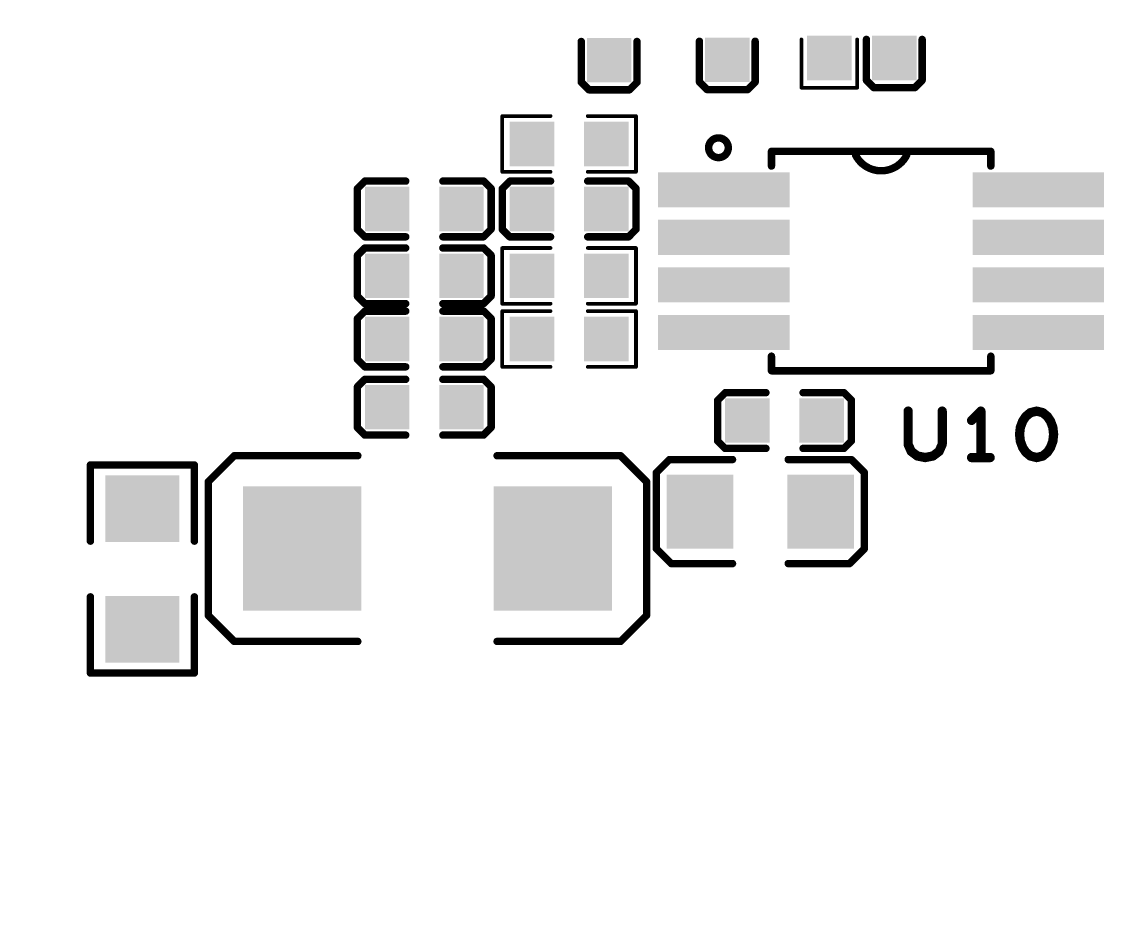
# Model space of a CAD drawing. Extents: x -13 to 102, y 0 to 99.
# Drawn here: x 57.1 to 72.07, y 46.14 to 58.41 of the extents above; entities that cross this region are included whole.
import ezdxf

# ---------------------------------------------------------------- set-up
doc = ezdxf.new("R2010")
doc.units = 0
doc.layers.get('0').update_dxf_attribs({"linetype": 'CONTINUOUS'})
doc.layers.get('DEFPOINTS').update_dxf_attribs({"linetype": 'CONTINUOUS'})
doc.layers.add('SILK_TOP_ART', color=251, linetype='CONTINUOUS')
doc.layers.add('SOLDER_TOP_ART', color=18, linetype='CONTINUOUS')
doc.layers.get('0').off()
doc.dimstyles.get("Standard").update_dxf_attribs({"dimtxt": 3, "dimasz": 3, "dimexe": 0.18, "dimexo": 0, "dimgap": 1.5, "dimtad": 0, "dimtih": 1, "dimtoh": 1, "dimzin": 0, "dimcen": 0.09, "dimazin": 3, "dimtfac": 1, "dimtofl": 0, "dimtmove": 0, "dimatfit": 3})

# ---------------------------------------------------------------- blocks, each defined once
blk = doc.blocks.new('ROUND_214')
at = {"const_width": 0.0508}
blk.add_lwpolyline([(-0.0254, 0, 1), (0.0254, 0, 1)], format="xyb", close=True, dxfattribs=at)
blk = doc.blocks.new('ROUND_159')
at = {"const_width": 0.0635}
blk.add_lwpolyline([(-0.03175, 0, 1), (0.03175, 0, 1)], format="xyb", close=True, dxfattribs=at)
blk = doc.blocks.new('ROUND_320')
at = {"const_width": 0.0254}
blk.add_lwpolyline([(-0.0127, 0, 1), (0.0127, 0, 1)], format="xyb", close=True, dxfattribs=at)
blk = doc.blocks.new('SQUARE_333')
blk.add_solid([(0.304, 0.304), (0.304, -0.304), (-0.304, 0.304), (-0.304, -0.304)])
blk = doc.blocks.new('RECTANGLE_332')
blk.add_solid([(0.4564, 0.5072), (0.4564, -0.5072), (-0.4564, 0.5072), (-0.4564, -0.5072)])
blk = doc.blocks.new('RECTANGLE_331')
blk.add_solid([(0.5072, 0.4564), (0.5072, -0.4564), (-0.5072, 0.4564), (-0.5072, -0.4564)])
blk = doc.blocks.new('RECTANGLE_370')
blk.add_solid([(0.81, 0.85), (0.81, -0.85), (-0.81, 0.85), (-0.81, -0.85)])
blk = doc.blocks.new('RECTANGLE_360')
blk.add_solid([(0.9, 0.24), (0.9, -0.24), (-0.9, 0.24), (-0.9, -0.24)])
blk = doc.blocks.new('*U174')
at = {"layer": 'SOLDER_TOP_ART', "color": 0, "linetype": 'CONTINUOUS'}
blk.add_text('88.00', height=3, dxfattribs=at).set_placement((39.771, 0.605))
blk = doc.blocks.new('*D168')
at = {"layer": 'DEFPOINTS', "color": 0, "linetype": 'CONTINUOUS'}
for p in [(1, 82.538), (89, 61.962), (89, 2.079)]:
    blk.add_point(p, dxfattribs=at)
at = {"layer": 'SOLDER_TOP_ART', "color": 0, "linetype": 'CONTINUOUS'}
for p, q in [((1, 82.538), (1, 1.899)), ((89, 61.962), (89, 1.899)), ((4, 2.079), (38.441, 2.079)), ((86, 2.079), (51.559, 2.079))]:
    blk.add_line(p, q, dxfattribs=at)
for points in [[(4, 2.579), (4, 1.579), (1, 2.079)], [(86, 2.579), (86, 1.579), (89, 2.079)]]:
    blk.add_solid(points, dxfattribs=at)
at = {"layer": 'SOLDER_TOP_ART', "linetype": 'CONTINUOUS'}
blk.add_blockref('*U174', (0, 0), dxfattribs=at)

msp = doc.modelspace()

# ---------------------------------------------------------------- linework, layer by layer
at = {"layer": 'SILK_TOP_ART'}
for points, const_width in [([(68.6532, 58.1692), (68.6532, 57.6104)], 0.1016), ([(69.4152, 57.6104), (69.4152, 58.1692)], 0.1016), ([(64.7528, 57.5851), (64.7528, 58.1406)], 0.1016), ([(65.5148, 58.1406), (65.5148, 57.5818)], 0.1016), ([(66.3688, 57.5883), (66.3688, 58.1438)], 0.1016), ([(67.1308, 58.1438), (67.1308, 57.585)], 0.1016), ([(67.7642, 57.5088), (67.7642, 58.1692)], 0.0508), ([(68.5262, 58.1692), (68.5262, 57.5088)], 0.0508), ([(64.8577, 57.4802), (64.7528, 57.5851)], 0.1016), ([(65.5148, 57.5818), (65.4135, 57.4802)], 0.1016), ([(66.4737, 57.4834), (66.3688, 57.5883)], 0.1016), ([(67.1308, 57.585), (67.0295, 57.4834)], 0.1016), ([(68.6532, 57.6104), (68.7548, 57.5088)], 0.1016), ([(69.3136, 57.5088), (69.4152, 57.6104)], 0.1016), ([(65.4135, 57.4802), (64.8577, 57.4802)], 0.1016), ([(67.0295, 57.4834), (66.4737, 57.4834)], 0.1016), ([(68.5262, 57.5088), (67.7642, 57.5088)], 0.0508), ([(68.7548, 57.5088), (69.3136, 57.5088)], 0.1016), ([(63.6726, 57.1204), (64.333, 57.1204)], 0.0508), ([(63.6726, 56.3584), (63.6726, 57.1204)], 0.0508), ([(65.5014, 57.1204), (64.841, 57.1204)], 0.0508), ([(65.5014, 56.3584), (65.5014, 57.1204)], 0.0508), ([(67.3541, 56.4376), (67.3541, 56.6377)], 0.1016), ([(67.3541, 56.6377), (70.3543, 56.6377)], 0.1016), ([(68.5042, 56.6377), (69.2042, 56.6377)], 0.1016), ([(68.5042, 56.5877), (68.5042, 56.6377)], 0.1016), ([(69.2042, 56.6377), (69.2042, 56.5877)], 0.1016), ([(70.3543, 56.6377), (70.3543, 56.4376)], 0.1016), ([(61.793, 56.2314), (61.6914, 56.1298)], 0.1016), ([(62.3518, 56.2314), (61.793, 56.2314)], 0.1016), ([(62.8598, 56.2314), (63.4186, 56.2314)], 0.1016), ([(63.4186, 56.2314), (63.5202, 56.1301)], 0.1016), ([(63.6726, 56.1265), (63.7775, 56.2314)], 0.1016), ([(64.333, 56.3584), (63.6726, 56.3584)], 0.0508), ([(63.7775, 56.2314), (64.333, 56.2314)], 0.1016), ([(65.3998, 56.2314), (64.841, 56.2314)], 0.1016), ([(64.841, 56.3584), (65.5014, 56.3584)], 0.0508), ([(65.5014, 56.1298), (65.3998, 56.2314)], 0.1016), ([(61.6914, 56.1298), (61.6914, 55.571)], 0.1016), ([(63.5202, 56.1301), (63.5202, 55.5743)], 0.1016), ([(63.6726, 55.5707), (63.6726, 56.1265)], 0.1016), ([(65.5014, 55.571), (65.5014, 56.1298)], 0.1016), ([(61.6914, 55.571), (61.793, 55.4694)], 0.1016), ([(63.5202, 55.5743), (63.4153, 55.4694)], 0.1016), ([(63.7742, 55.4694), (63.6726, 55.5707)], 0.1016), ([(65.3998, 55.4694), (65.5014, 55.571)], 0.1016), ([(61.793, 55.4694), (62.3518, 55.4694)], 0.1016), ([(63.4153, 55.4694), (62.8598, 55.4694)], 0.1016), ([(64.333, 55.4694), (63.7742, 55.4694)], 0.1016), ([(64.841, 55.4694), (65.3998, 55.4694)], 0.1016), ([(61.793, 55.317), (61.6914, 55.2154)], 0.1016), ([(61.6914, 55.2154), (61.6914, 54.6566)], 0.1016), ([(62.3518, 55.317), (61.793, 55.317)], 0.1016), ([(62.8598, 55.317), (63.4186, 55.317)], 0.1016), ([(63.4186, 55.317), (63.5202, 55.2157)], 0.1016), ([(63.5202, 55.2157), (63.5202, 54.6599)], 0.1016), ([(63.6726, 55.317), (63.6726, 54.555)], 0.0508), ([(64.333, 55.317), (63.6726, 55.317)], 0.0508), ([(64.841, 55.317), (65.5014, 55.317)], 0.0508), ([(65.5014, 55.317), (65.5014, 54.555)], 0.0508), ([(61.6914, 54.6566), (61.793, 54.555)], 0.1016), ([(63.5202, 54.6599), (63.4153, 54.555)], 0.1016), ([(61.793, 54.4534), (61.6914, 54.3518)], 0.1016), ([(61.793, 54.555), (62.3518, 54.555)], 0.1016), ([(62.3518, 54.4534), (61.793, 54.4534)], 0.1016), ([(63.4153, 54.555), (62.8598, 54.555)], 0.1016), ([(62.8598, 54.4534), (63.4186, 54.4534)], 0.1016), ([(63.4186, 54.4534), (63.5202, 54.3521)], 0.1016), ([(63.6726, 54.555), (64.333, 54.555)], 0.0508), ([(63.6726, 54.4534), (63.6726, 53.6914)], 0.0508), ([(64.333, 54.4534), (63.6726, 54.4534)], 0.0508), ([(65.5014, 54.555), (64.841, 54.555)], 0.0508), ([(64.841, 54.4534), (65.5014, 54.4534)], 0.0508), ([(65.5014, 54.4534), (65.5014, 53.6914)], 0.0508), ([(61.6914, 54.3518), (61.6914, 53.793)], 0.1016), ([(63.5202, 54.3521), (63.5202, 53.7963)], 0.1016), ([(67.3541, 53.8376), (67.3541, 53.6375)], 0.1016), ([(70.3543, 53.6375), (70.3543, 53.8376)], 0.1016), ([(61.6914, 53.793), (61.793, 53.6914)], 0.1016), ([(61.793, 53.6914), (62.3518, 53.6914)], 0.1016), ([(63.4153, 53.6914), (62.8598, 53.6914)], 0.1016), ([(63.5202, 53.7963), (63.4153, 53.6914)], 0.1016), ([(63.6726, 53.6914), (64.333, 53.6914)], 0.0508), ([(65.5014, 53.6914), (64.841, 53.6914)], 0.0508), ([(67.3541, 53.6375), (70.3543, 53.6375)], 0.1016), ([(61.793, 53.5202), (61.6914, 53.4186)], 0.1016), ([(61.6914, 53.4186), (61.6914, 52.8598)], 0.1016), ([(62.3518, 53.5202), (61.793, 53.5202)], 0.1016), ([(62.8598, 53.5202), (63.4186, 53.5202)], 0.1016), ([(63.4186, 53.5202), (63.5202, 53.4189)], 0.1016), ([(63.5202, 53.4189), (63.5202, 52.8631)], 0.1016), ([(66.618, 53.2335), (66.7229, 53.3384)], 0.1016), ([(66.618, 52.6777), (66.618, 53.2335)], 0.1016), ([(66.7229, 53.3384), (67.2784, 53.3384)], 0.1016), ([(68.3452, 53.3384), (67.7864, 53.3384)], 0.1016), ([(68.4468, 53.2368), (68.3452, 53.3384)], 0.1016), ([(68.4468, 52.678), (68.4468, 53.2368)], 0.1016), ([(69.2235, 53.086), (69.2235, 52.6309)], 0.127), ([(69.6891, 52.6309), (69.6891, 53.086)], 0.127), ([(70.2183, 53.086), (70.0913, 52.959)], 0.127), ([(70.2183, 52.451), (70.2183, 53.086)], 0.127), ([(70.9803, 53.086), (70.8956, 53.0648)], 0.127), ([(71.065, 53.0648), (70.9803, 53.086)], 0.127), ([(70.7898, 52.9484), (70.758, 52.8637)], 0.127), ([(70.8321, 53.0119), (70.7898, 52.9484)], 0.127), ([(70.8956, 53.0648), (70.8321, 53.0119)], 0.127), ([(71.1285, 53.0119), (71.065, 53.0648)], 0.127), ([(71.1708, 52.9484), (71.1285, 53.0119)], 0.127), ([(71.2026, 52.8637), (71.1708, 52.9484)], 0.127), ([(61.6914, 52.8598), (61.793, 52.7582)], 0.1016), ([(63.5202, 52.8631), (63.4153, 52.7582)], 0.1016), ([(70.758, 52.8637), (70.7475, 52.7685)], 0.127), ([(70.7475, 52.7685), (70.758, 52.6732)], 0.127), ([(71.2131, 52.7685), (71.2026, 52.8637)], 0.127), ([(71.2026, 52.6732), (71.2131, 52.7685)], 0.127), ([(61.793, 52.7582), (62.3518, 52.7582)], 0.1016), ([(63.4153, 52.7582), (62.8598, 52.7582)], 0.1016), ([(66.7196, 52.5764), (66.618, 52.6777)], 0.1016), ([(68.3452, 52.5764), (68.4468, 52.678)], 0.1016), ([(69.2235, 52.6309), (69.2658, 52.5356)], 0.127), ([(69.6468, 52.5356), (69.6891, 52.6309)], 0.127), ([(70.758, 52.6732), (70.7898, 52.5886)], 0.127), ([(71.1708, 52.5886), (71.2026, 52.6732)], 0.127), ([(67.2784, 52.5764), (66.7196, 52.5764)], 0.1016), ([(67.7864, 52.5764), (68.3452, 52.5764)], 0.1016), ([(69.2658, 52.5356), (69.3505, 52.4722)], 0.127), ([(69.3505, 52.4722), (69.4563, 52.451)], 0.127), ([(69.4563, 52.451), (69.5621, 52.4722)], 0.127), ([(69.5621, 52.4722), (69.6468, 52.5356)], 0.127), ([(70.7898, 52.5886), (70.8321, 52.5251)], 0.127), ([(70.8321, 52.5251), (70.8956, 52.4722)], 0.127), ([(70.8956, 52.4722), (70.9803, 52.451)], 0.127), ([(70.9803, 52.451), (71.065, 52.4722)], 0.127), ([(71.065, 52.4722), (71.1285, 52.5251)], 0.127), ([(71.1285, 52.5251), (71.1708, 52.5886)], 0.127), ([(58.039, 51.308), (58.039, 52.3494)], 0.1016), ([(58.039, 52.3494), (59.4614, 52.3494)], 0.1016), ([(59.4614, 52.3494), (59.4614, 51.308)], 0.1016), ([(59.6518, 52.1208), (60.0074, 52.4764)], 0.1016), ([(60.0074, 52.4764), (61.6965, 52.4764)], 0.1016), ([(65.2906, 52.4764), (63.6015, 52.4764)], 0.1016), ([(65.6462, 52.1208), (65.2906, 52.4764)], 0.1016), ([(65.9576, 52.4232), (65.7798, 52.2454)], 0.1016), ([(66.8212, 52.4232), (65.9576, 52.4232)], 0.1016), ([(67.5832, 52.4232), (68.4468, 52.4232)], 0.1016), ([(68.4468, 52.4232), (68.6246, 52.2454)], 0.1016), ([(70.0913, 52.451), (70.3453, 52.451)], 0.127), ([(65.7798, 52.2454), (65.7798, 51.204)], 0.1016), ([(68.6246, 52.2454), (68.6246, 51.204)], 0.1016), ([(59.6518, 50.292), (59.6518, 52.1208)], 0.1016), ([(65.6462, 50.292), (65.6462, 52.1208)], 0.1016), ([(65.7798, 51.204), (65.983, 51.0008)], 0.1016), ([(68.6246, 51.204), (68.4214, 51.0008)], 0.1016), ([(65.983, 51.0008), (66.8212, 51.0008)], 0.1016), ([(68.4214, 51.0008), (67.5832, 51.0008)], 0.1016), ([(58.039, 50.546), (58.039, 49.5046)], 0.1016), ([(59.4614, 49.5046), (59.4614, 50.546)], 0.1016), ([(60.0074, 49.9364), (59.6518, 50.292)], 0.1016), ([(65.2906, 49.9364), (65.6462, 50.292)], 0.1016), ([(61.6965, 49.9364), (60.0074, 49.9364)], 0.1016), ([(63.6015, 49.9364), (65.2906, 49.9364)], 0.1016), ([(58.039, 49.5046), (59.4614, 49.5046)], 0.1016)]:
    msp.add_lwpolyline(points, dxfattribs=dict(at, const_width=const_width))
at = {"layer": 'SILK_TOP_ART', "const_width": 0.1016}
msp.add_lwpolyline([(66.49452, 56.68751, 1), (66.7638, 56.68751, 1)], format="xyb", close=True, dxfattribs=at)
msp.add_lwpolyline([(68.5042, 56.5877, 0.6144481), (69.2042, 56.5877)], format="xyb", dxfattribs=at)

# ---------------------------------------------------------------- block references
at = {"layer": 'SILK_TOP_ART'}
for name, p in [('ROUND_214', (68.6532, 58.1692)), ('ROUND_214', (69.4152, 58.1692)), ('ROUND_214', (64.7528, 58.1406)), ('ROUND_214', (65.5148, 58.1406)), ('ROUND_214', (66.3688, 58.1438)), ('ROUND_214', (67.1308, 58.1438)), ('ROUND_320', (67.7642, 58.1692)), ('ROUND_320', (68.5262, 58.1692)), ('ROUND_214', (64.7528, 57.5851)), ('ROUND_214', (64.7528, 57.5851)), ('ROUND_214', (65.5148, 57.5818)), ('ROUND_214', (65.5148, 57.5818)), ('ROUND_214', (66.3688, 57.5883)), ('ROUND_214', (66.3688, 57.5883)), ('ROUND_214', (67.1308, 57.585)), ('ROUND_214', (67.1308, 57.585)), ('ROUND_214', (68.6532, 57.6104)), ('ROUND_214', (68.6532, 57.6104)), ('ROUND_214', (69.4152, 57.6104)), ('ROUND_214', (69.4152, 57.6104)), ('ROUND_214', (64.8577, 57.4802)), ('ROUND_214', (64.8577, 57.4802)), ('ROUND_214', (65.4135, 57.4802)), ('ROUND_214', (65.4135, 57.4802)), ('ROUND_214', (66.4737, 57.4834)), ('ROUND_214', (66.4737, 57.4834)), ('ROUND_214', (67.0295, 57.4834)), ('ROUND_214', (67.0295, 57.4834)), ('ROUND_320', (67.7642, 57.5088)), ('ROUND_320', (67.7642, 57.5088)), ('ROUND_320', (68.5262, 57.5088)), ('ROUND_320', (68.5262, 57.5088)), ('ROUND_214', (68.7548, 57.5088)), ('ROUND_214', (68.7548, 57.5088)), ('ROUND_214', (69.3136, 57.5088)), ('ROUND_214', (69.3136, 57.5088)), ('ROUND_320', (63.6726, 57.1204)), ('ROUND_320', (63.6726, 57.1204)), ('ROUND_320', (64.333, 57.1204)), ('ROUND_320', (64.841, 57.1204)), ('ROUND_320', (65.5014, 57.1204)), ('ROUND_320', (65.5014, 57.1204)), ('ROUND_214', (67.3541, 56.6377)), ('ROUND_214', (67.3541, 56.6377)), ('ROUND_214', (68.5042, 56.6377)), ('ROUND_214', (68.5042, 56.6377)), ('ROUND_214', (68.5042, 56.5877)), ('ROUND_214', (68.5042, 56.5877)), ('ROUND_214', (69.2042, 56.6377)), ('ROUND_214', (69.2042, 56.6377)), ('ROUND_214', (69.2042, 56.5877)), ('ROUND_214', (69.2042, 56.5877)), ('ROUND_214', (70.3543, 56.6377)), ('ROUND_214', (70.3543, 56.6377)), ('ROUND_214', (67.3541, 56.4376)), ('ROUND_214', (70.3543, 56.4376)), ('ROUND_214', (61.793, 56.2314)), ('ROUND_214', (61.793, 56.2314)), ('ROUND_214', (62.3518, 56.2314)), ('ROUND_214', (62.8598, 56.2314)), ('ROUND_214', (63.4186, 56.2314)), ('ROUND_214', (63.4186, 56.2314)), ('ROUND_320', (63.6726, 56.3584)), ('ROUND_320', (63.6726, 56.3584)), ('ROUND_214', (63.7775, 56.2314)), ('ROUND_214', (63.7775, 56.2314)), ('ROUND_214', (64.333, 56.2314)), ('ROUND_320', (64.333, 56.3584)), ('ROUND_214', (64.841, 56.2314)), ('ROUND_320', (64.841, 56.3584)), ('ROUND_214', (65.3998, 56.2314)), ('ROUND_214', (65.3998, 56.2314)), ('ROUND_320', (65.5014, 56.3584)), ('ROUND_320', (65.5014, 56.3584)), ('ROUND_214', (61.6914, 56.1298)), ('ROUND_214', (61.6914, 56.1298)), ('ROUND_214', (63.5202, 56.1301)), ('ROUND_214', (63.5202, 56.1301)), ('ROUND_214', (63.6726, 56.1265)), ('ROUND_214', (63.6726, 56.1265)), ('ROUND_214', (65.5014, 56.1298)), ('ROUND_214', (65.5014, 56.1298)), ('ROUND_214', (61.6914, 55.571)), ('ROUND_214', (61.6914, 55.571)), ('ROUND_214', (63.5202, 55.5743)), ('ROUND_214', (63.5202, 55.5743)), ('ROUND_214', (63.6726, 55.5707)), ('ROUND_214', (63.6726, 55.5707)), ('ROUND_214', (65.5014, 55.571)), ('ROUND_214', (65.5014, 55.571)), ('ROUND_214', (61.793, 55.4694)), ('ROUND_214', (61.793, 55.4694)), ('ROUND_214', (62.3518, 55.4694)), ('ROUND_214', (62.8598, 55.4694)), ('ROUND_214', (63.4153, 55.4694)), ('ROUND_214', (63.4153, 55.4694)), ('ROUND_214', (63.7742, 55.4694)), ('ROUND_214', (63.7742, 55.4694)), ('ROUND_214', (64.333, 55.4694)), ('ROUND_214', (64.841, 55.4694)), ('ROUND_214', (65.3998, 55.4694)), ('ROUND_214', (65.3998, 55.4694)), ('ROUND_214', (61.6914, 55.2154)), ('ROUND_214', (61.6914, 55.2154)), ('ROUND_214', (61.793, 55.317)), ('ROUND_214', (61.793, 55.317)), ('ROUND_214', (62.3518, 55.317)), ('ROUND_214', (62.8598, 55.317)), ('ROUND_214', (63.4186, 55.317)), ('ROUND_214', (63.4186, 55.317)), ('ROUND_214', (63.5202, 55.2157)), ('ROUND_214', (63.5202, 55.2157)), ('ROUND_320', (63.6726, 55.317)), ('ROUND_320', (63.6726, 55.317)), ('ROUND_320', (64.333, 55.317)), ('ROUND_320', (64.841, 55.317)), ('ROUND_320', (65.5014, 55.317)), ('ROUND_320', (65.5014, 55.317)), ('ROUND_214', (61.6914, 54.6566)), ('ROUND_214', (61.6914, 54.6566)), ('ROUND_214', (63.5202, 54.6599)), ('ROUND_214', (63.5202, 54.6599)), ('ROUND_214', (61.793, 54.555)), ('ROUND_214', (61.793, 54.555)), ('ROUND_214', (61.793, 54.4534)), ('ROUND_214', (61.793, 54.4534)), ('ROUND_214', (62.3518, 54.555)), ('ROUND_214', (62.3518, 54.4534)), ('ROUND_214', (62.8598, 54.555)), ('ROUND_214', (62.8598, 54.4534)), ('ROUND_214', (63.4153, 54.555)), ('ROUND_214', (63.4153, 54.555)), ('ROUND_214', (63.4186, 54.4534)), ('ROUND_214', (63.4186, 54.4534)), ('ROUND_320', (63.6726, 54.555)), ('ROUND_320', (63.6726, 54.555)), ('ROUND_320', (63.6726, 54.4534)), ('ROUND_320', (63.6726, 54.4534)), ('ROUND_320', (64.333, 54.555)), ('ROUND_320', (64.333, 54.4534)), ('ROUND_320', (64.841, 54.555)), ('ROUND_320', (64.841, 54.4534)), ('ROUND_320', (65.5014, 54.555)), ('ROUND_320', (65.5014, 54.555)), ('ROUND_320', (65.5014, 54.4534)), ('ROUND_320', (65.5014, 54.4534)), ('ROUND_214', (61.6914, 54.3518)), ('ROUND_214', (61.6914, 54.3518)), ('ROUND_214', (63.5202, 54.3521)), ('ROUND_214', (63.5202, 54.3521)), ('ROUND_214', (67.3541, 53.8376)), ('ROUND_214', (70.3543, 53.8376)), ('ROUND_214', (61.6914, 53.793)), ('ROUND_214', (61.6914, 53.793)), ('ROUND_214', (61.793, 53.6914)), ('ROUND_214', (61.793, 53.6914)), ('ROUND_214', (62.3518, 53.6914)), ('ROUND_214', (62.8598, 53.6914)), ('ROUND_214', (63.4153, 53.6914)), ('ROUND_214', (63.4153, 53.6914)), ('ROUND_214', (63.5202, 53.7963)), ('ROUND_214', (63.5202, 53.7963)), ('ROUND_320', (63.6726, 53.6914)), ('ROUND_320', (63.6726, 53.6914)), ('ROUND_320', (64.333, 53.6914)), ('ROUND_320', (64.841, 53.6914)), ('ROUND_320', (65.5014, 53.6914)), ('ROUND_320', (65.5014, 53.6914)), ('ROUND_214', (67.3541, 53.6375)), ('ROUND_214', (67.3541, 53.6375)), ('ROUND_214', (70.3543, 53.6375)), ('ROUND_214', (70.3543, 53.6375)), ('ROUND_214', (61.6914, 53.4186)), ('ROUND_214', (61.6914, 53.4186)), ('ROUND_214', (61.793, 53.5202)), ('ROUND_214', (61.793, 53.5202)), ('ROUND_214', (62.3518, 53.5202)), ('ROUND_214', (62.8598, 53.5202)), ('ROUND_214', (63.4186, 53.5202)), ('ROUND_214', (63.4186, 53.5202)), ('ROUND_214', (63.5202, 53.4189)), ('ROUND_214', (63.5202, 53.4189)), ('ROUND_214', (66.618, 53.2335)), ('ROUND_214', (66.618, 53.2335)), ('ROUND_214', (66.7229, 53.3384)), ('ROUND_214', (66.7229, 53.3384)), ('ROUND_214', (67.2784, 53.3384)), ('ROUND_214', (67.7864, 53.3384)), ('ROUND_214', (68.3452, 53.3384)), ('ROUND_214', (68.3452, 53.3384)), ('ROUND_214', (68.4468, 53.2368)), ('ROUND_214', (68.4468, 53.2368)), ('ROUND_159', (69.2235, 53.086)), ('ROUND_159', (69.6891, 53.086)), ('ROUND_159', (70.2183, 53.086)), ('ROUND_159', (70.9803, 53.086)), ('ROUND_159', (70.9803, 53.086)), ('ROUND_159', (70.0913, 52.959)), ('ROUND_159', (70.7898, 52.9484)), ('ROUND_159', (70.8321, 53.0119)), ('ROUND_159', (70.8956, 53.0648)), ('ROUND_159', (71.065, 53.0648)), ('ROUND_159', (71.1285, 53.0119)), ('ROUND_159', (71.1708, 52.9484)), ('ROUND_214', (61.6914, 52.8598)), ('ROUND_214', (61.6914, 52.8598)), ('ROUND_214', (63.5202, 52.8631)), ('ROUND_214', (63.5202, 52.8631)), ('ROUND_159', (70.7475, 52.7685)), ('ROUND_159', (70.758, 52.8637)), ('ROUND_159', (71.2026, 52.8637)), ('ROUND_159', (71.2131, 52.7685)), ('ROUND_214', (61.793, 52.7582)), ('ROUND_214', (61.793, 52.7582)), ('ROUND_214', (62.3518, 52.7582)), ('ROUND_214', (62.8598, 52.7582)), ('ROUND_214', (63.4153, 52.7582)), ('ROUND_214', (63.4153, 52.7582)), ('ROUND_214', (66.618, 52.6777)), ('ROUND_214', (66.618, 52.6777)), ('ROUND_214', (68.4468, 52.678)), ('ROUND_214', (68.4468, 52.678)), ('ROUND_159', (69.2235, 52.6309)), ('ROUND_159', (69.6891, 52.6309)), ('ROUND_159', (70.758, 52.6732)), ('ROUND_159', (71.2026, 52.6732)), ('ROUND_214', (66.7196, 52.5764)), ('ROUND_214', (66.7196, 52.5764)), ('ROUND_214', (67.2784, 52.5764)), ('ROUND_214', (67.7864, 52.5764)), ('ROUND_214', (68.3452, 52.5764)), ('ROUND_214', (68.3452, 52.5764)), ('ROUND_159', (69.2658, 52.5356)), ('ROUND_159', (69.3505, 52.4722)), ('ROUND_159', (69.5621, 52.4722)), ('ROUND_159', (69.6468, 52.5356)), ('ROUND_159', (70.7898, 52.5886)), ('ROUND_159', (70.8321, 52.5251)), ('ROUND_159', (70.8956, 52.4722)), ('ROUND_159', (71.065, 52.4722)), ('ROUND_159', (71.1285, 52.5251)), ('ROUND_159', (71.1708, 52.5886)), ('ROUND_214', (58.039, 52.3494)), ('ROUND_214', (58.039, 52.3494)), ('ROUND_214', (59.4614, 52.3494)), ('ROUND_214', (59.4614, 52.3494)), ('ROUND_214', (60.0074, 52.4764)), ('ROUND_214', (60.0074, 52.4764)), ('ROUND_214', (61.6965, 52.4764)), ('ROUND_214', (63.6015, 52.4764)), ('ROUND_214', (65.2906, 52.4764)), ('ROUND_214', (65.2906, 52.4764)), ('ROUND_214', (65.9576, 52.4232)), ('ROUND_214', (65.9576, 52.4232)), ('ROUND_214', (66.8212, 52.4232)), ('ROUND_214', (67.5832, 52.4232)), ('ROUND_214', (68.4468, 52.4232)), ('ROUND_214', (68.4468, 52.4232)), ('ROUND_159', (69.4563, 52.451)), ('ROUND_159', (70.0913, 52.451)), ('ROUND_159', (70.2183, 52.451)), ('ROUND_159', (70.3453, 52.451)), ('ROUND_159', (70.9803, 52.451)), ('ROUND_214', (65.7798, 52.2454)), ('ROUND_214', (65.7798, 52.2454)), ('ROUND_214', (68.6246, 52.2454)), ('ROUND_214', (68.6246, 52.2454)), ('ROUND_214', (59.6518, 52.1208)), ('ROUND_214', (59.6518, 52.1208)), ('ROUND_214', (65.6462, 52.1208)), ('ROUND_214', (65.6462, 52.1208)), ('ROUND_214', (58.039, 51.308)), ('ROUND_214', (59.4614, 51.308)), ('ROUND_214', (65.7798, 51.204)), ('ROUND_214', (65.7798, 51.204)), ('ROUND_214', (68.6246, 51.204)), ('ROUND_214', (68.6246, 51.204)), ('ROUND_214', (65.983, 51.0008)), ('ROUND_214', (65.983, 51.0008)), ('ROUND_214', (66.8212, 51.0008)), ('ROUND_214', (67.5832, 51.0008)), ('ROUND_214', (68.4214, 51.0008)), ('ROUND_214', (68.4214, 51.0008)), ('ROUND_214', (58.039, 50.546)), ('ROUND_214', (59.4614, 50.546)), ('ROUND_214', (59.6518, 50.292)), ('ROUND_214', (59.6518, 50.292)), ('ROUND_214', (65.6462, 50.292)), ('ROUND_214', (65.6462, 50.292)), ('ROUND_214', (60.0074, 49.9364)), ('ROUND_214', (60.0074, 49.9364)), ('ROUND_214', (61.6965, 49.9364)), ('ROUND_214', (63.6015, 49.9364)), ('ROUND_214', (65.2906, 49.9364)), ('ROUND_214', (65.2906, 49.9364)), ('ROUND_214', (58.039, 49.5046)), ('ROUND_214', (58.039, 49.5046)), ('ROUND_214', (59.4614, 49.5046)), ('ROUND_214', (59.4614, 49.5046))]:
    msp.add_blockref(name, p, dxfattribs=at)
at = {"layer": 'SOLDER_TOP_ART'}
for name, p in [('SQUARE_333', (68.1452, 57.9152)), ('SQUARE_333', (69.0342, 57.9152)), ('SQUARE_333', (65.1338, 57.8866)), ('SQUARE_333', (66.7498, 57.8898)), ('SQUARE_333', (64.079, 56.7394)), ('SQUARE_333', (65.095, 56.7394)), ('RECTANGLE_360', (66.7041, 56.1127)), ('RECTANGLE_360', (71.0043, 56.1127)), ('SQUARE_333', (62.0978, 55.8504)), ('SQUARE_333', (63.1138, 55.8504)), ('SQUARE_333', (64.079, 55.8504)), ('SQUARE_333', (65.095, 55.8504)), ('RECTANGLE_360', (66.7041, 55.4627)), ('RECTANGLE_360', (71.0043, 55.4627)), ('SQUARE_333', (62.0978, 54.936)), ('SQUARE_333', (63.1138, 54.936)), ('SQUARE_333', (64.079, 54.936)), ('SQUARE_333', (65.095, 54.936)), ('RECTANGLE_360', (66.7041, 54.8125)), ('RECTANGLE_360', (71.0043, 54.8125)), ('SQUARE_333', (62.0978, 54.0724)), ('SQUARE_333', (63.1138, 54.0724)), ('SQUARE_333', (64.079, 54.0724)), ('SQUARE_333', (65.095, 54.0724)), ('RECTANGLE_360', (66.7041, 54.1625)), ('RECTANGLE_360', (71.0043, 54.1625)), ('SQUARE_333', (62.0978, 53.1392)), ('SQUARE_333', (63.1138, 53.1392)), ('SQUARE_333', (67.0244, 52.9574)), ('SQUARE_333', (68.0404, 52.9574)), ('RECTANGLE_331', (58.7502, 51.7525)), ('RECTANGLE_332', (66.3767, 51.712)), ('RECTANGLE_332', (68.0277, 51.712)), ('RECTANGLE_370', (60.9345, 51.2064)), ('RECTANGLE_370', (64.3635, 51.2064)), ('RECTANGLE_331', (58.7502, 50.1015))]:
    msp.add_blockref(name, p, dxfattribs=at)

# ---------------------------------------------------------------- dimensions: what is measured, and where the dimension line sits
at = {"layer": 'SOLDER_TOP_ART', "linetype": 'CONTINUOUS'}
dim = msp.add_linear_dim(base=(89, 2.079174), p1=(1, 82.5381), p2=(89, 61.9619), dimstyle='Standard', dxfattribs=at)
dim.commit()
dim.dimension.update_dxf_attribs({"geometry": '*D168', "text_midpoint": (45, 2.079174)})

doc.saveas('drawing.dxf')
